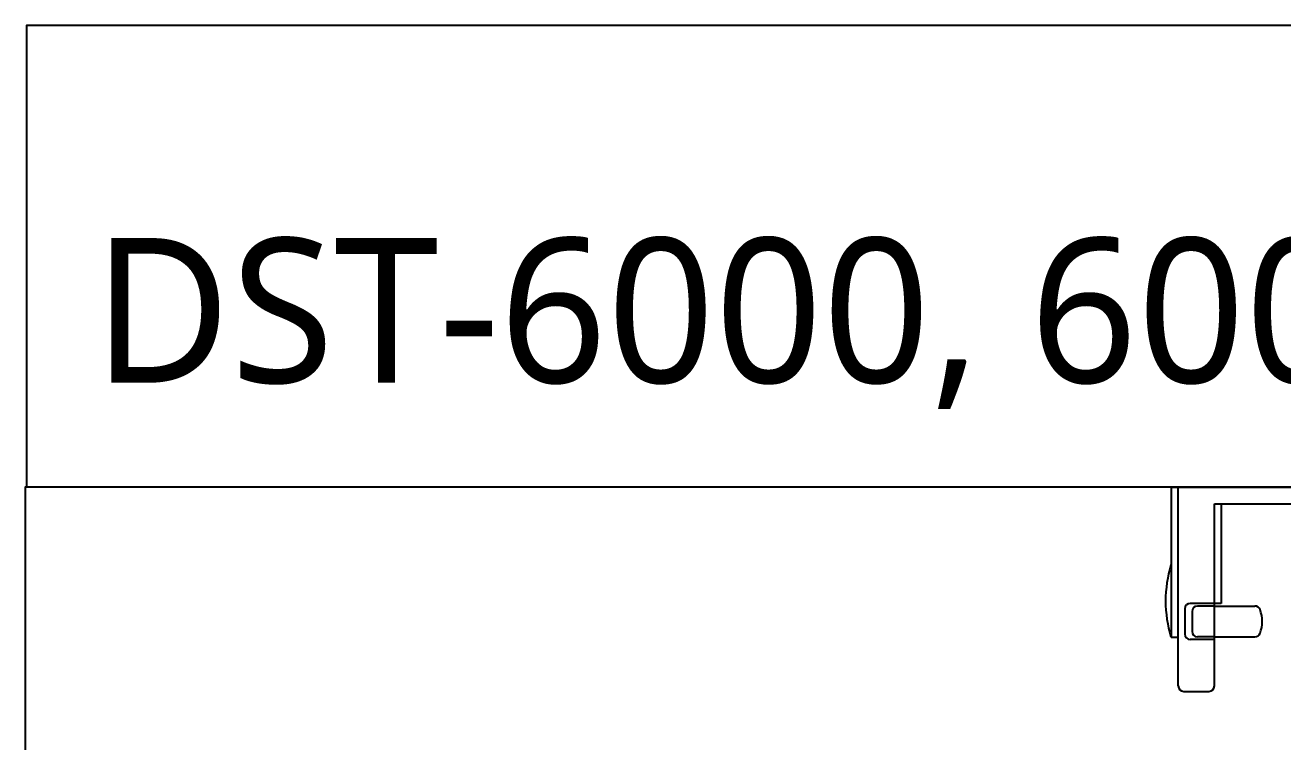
# Model space of a CAD drawing. Extents: x 3571 to 9666, y -561 to 1991.
# Drawn here: x 7030 to 7726, y 1595 to 1991 of the extents above; entities that cross this region are included whole.
import ezdxf

# ---------------------------------------------------------------- set-up
doc = ezdxf.new("R2010")
doc.units = 0
doc.header["$LTSCALE"] = 20
doc.header["$MEASUREMENT"] = 0
doc.layers.get('0').update_dxf_attribs({"linetype": 'CONTINUOUS'})
for name, color, linetype in [('3', 3, 'CONTINUOUS'), ('4', 4, 'CONTINUOUS'), ('6', 6, 'CONTINUOUS')]:
    doc.layers.add(name, color=color, linetype=linetype)
doc.styles.add('GHS', font='romans', dxfattribs={"bigfont": 'ghs'})

msp = doc.modelspace()

# ---------------------------------------------------------------- linework, layer by layer
at = {"layer": '3', "color": 7}
msp.add_lwpolyline([(7031.35, 1735.45), (7031.35, 1990.82), (9666.5, 1990.82), (9666.5, -189.59), (8958.85, -189.59)], dxfattribs=at)
at = {"layer": '4'}
for p, q in [((7664.5, 1735.45), (7836.5, 1735.45)), ((7664.5, 1735.45), (7664.5, 1652.45)), ((7668.5, 1625.45), (7668.5, 1735.45)), ((7688.5, 1726.14), (7812.5, 1726.14)), ((7688.5, 1625.45), (7688.5, 1726.14)), ((7692.27, 1726.14), (7692.27, 1671.14)), ((7688.5, 1671.14), (7675.12, 1671.14)), ((7692.27, 1671.14), (7688.5, 1671.14)), ((7672.12, 1668.14), (7672.12, 1654.14)), ((7676.12, 1666.64), (7676.12, 1655.64)), ((7688.5, 1669.64), (7679.12, 1669.64)), ((7688.5, 1669.64), (7710.95, 1669.64)), ((7664.5, 1652.45), (7668.5, 1652.45)), ((7688.5, 1651.14), (7675.12, 1651.14)), ((7688.5, 1652.64), (7679.12, 1652.64)), ((7688.5, 1652.64), (7710.95, 1652.64)), ((7671.5, 1622.45), (7685.5, 1622.45))]:
    msp.add_line(p, q, dxfattribs=at)
for centre, radius, start, end in [((7729.67, 1672.45), 68.18, 162.94091, 197.05909), ((7675.12, 1668.14), 3, 90, 180), ((7679.12, 1666.64), 3, 90, 180), ((7710.95, 1666.64), 3, 20.74303, 90), ((7696.43, 1661.14), 18.53, 339.25697, 20.74303), ((7675.12, 1654.14), 3, 180, 270), ((7679.12, 1655.64), 3, 180, 270), ((7710.95, 1655.64), 3, 270, 339.25697), ((7671.5, 1625.45), 3, 180, 270), ((7685.5, 1625.45), 3, 270, 0)]:
    msp.add_arc(centre, radius, start, end, dxfattribs=at)
at = {"layer": '6'}
msp.add_lwpolyline([(8320.51, 1735.45), (7030.5, 1735.45), (7030.5, -189.59)], dxfattribs=at)

# ---------------------------------------------------------------- texts
at = {"insert": (7068.13, 1873.11), "char_height": 80, "width": 1262.4434, "attachment_point": 1, "style": 'GHS'}
msp.add_mtext('{\\fNanumGothic|b0|i0|c0|p50;DST-6000, 6001 (\\fNanumGothic|b0|i0|c129|p50;개폐)}', dxfattribs=at)

doc.saveas('drawing.dxf')
